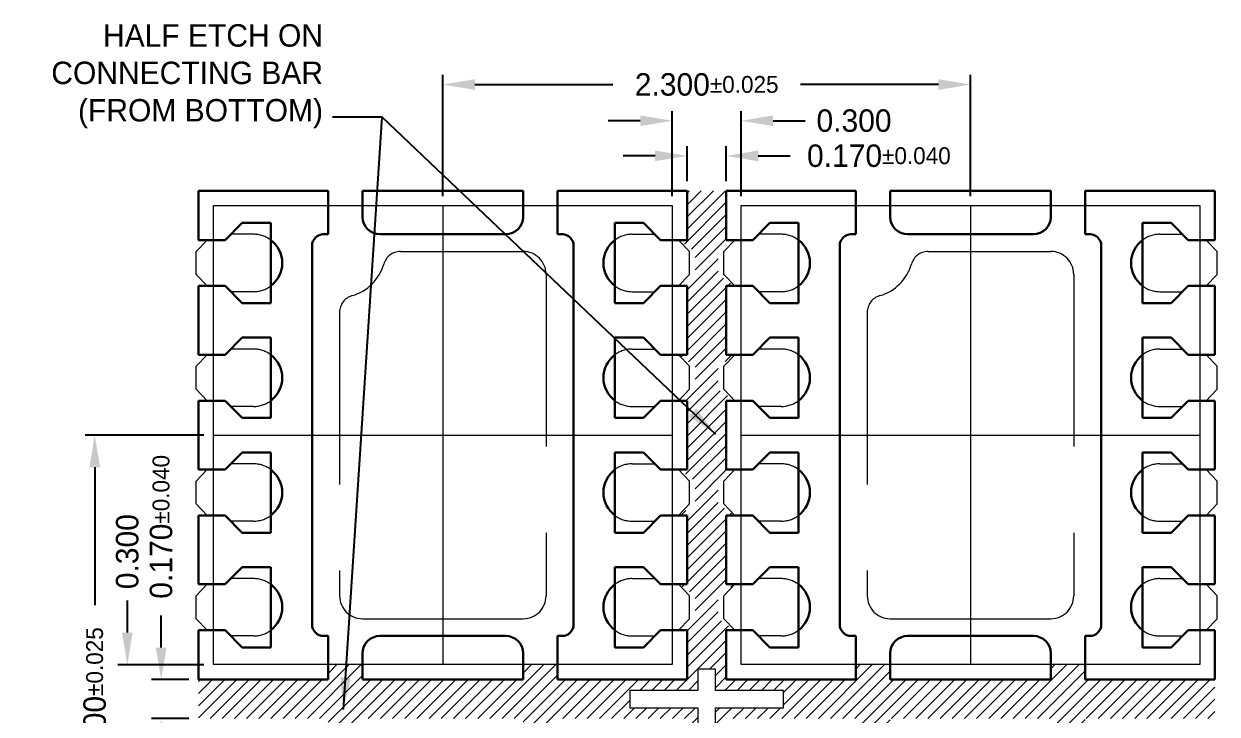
# Model space of a CAD drawing. Extents: x 1295.4 to 1306, y -299 to -292.3.
# Drawn here: x 1295.36 to 1300.56, y -295.68 to -292.68 of the extents above; entities that cross this region are included whole.
import ezdxf

# ---------------------------------------------------------------- set-up
doc = ezdxf.new("R2010")
doc.units = 0
doc.header["$LTSCALE"] = 3
doc.header["$MEASUREMENT"] = 0
for name, pattern in [('CENTER', [2, 1.25, -0.25, 0.25, -0.25]), ('HIDDEN', [0.375, 0.25, -0.125]), ('PHANTOM', [2.5, 1.25, -0.25, 0.25, -0.25, 0.25, -0.25])]:
    doc.linetypes.add(name, pattern=pattern)
for name, color, linetype, lineweight in [('CLIN', 1, 'CENTER', 15), ('DIM', 4, 'Continuous', 13), ('FULL METAL', 33, 'HIDDEN', 15), ('HATCH', 8, 'Continuous', 5), ('HIDN', 6, 'HIDDEN', 15), ('OBJ2', 30, 'Continuous', 30), ('OBJ4', 7, 'Continuous', 30), ('PHANTOM', 5, 'PHANTOM', 15), ('SAW', 2, 'HIDDEN', 15)]:
    doc.layers.add(name, color=color, linetype=linetype, lineweight=lineweight)
doc.dimstyles.new('3DEC X 18', dxfattribs={"dimscale": 0.055, "dimtxt": 1.778, "dimasz": 2.54, "dimexe": 0.762, "dimexo": 0.762, "dimgap": 0.762, "dimtad": 0, "dimdec": 3, "dimzin": 0, "dimdsep": 46, "dimtxsty": 'Standard', "dimcen": 0.09, "dimadec": 0, "dimazin": 0, "dimtfac": 1, "dimtdec": 3, "dimtofl": 0, "dimtmove": 0, "dimatfit": 3, "dimfxl": 1, "dimtolj": 1, "dimtzin": 0, "dimarcsym": 0})

# ---------------------------------------------------------------- blocks, each defined once
blk = doc.blocks.new('*D0')
at = {"layer": 'Defpoints', "color": 0, "transparency": 16777216}
for p in [(1734.9756, -382.2368), (1734.8056, -382.3886), (1734.9756, -382.3886)]:
    blk.add_point(p, dxfattribs=at)
at = {"layer": 'DIM', "color": 0, "lineweight": -2, "transparency": 16777216}
for p, q in [((1734.8056, -382.3467), (1734.8056, -382.1949)), ((1734.9756, -382.3467), (1734.9756, -382.1949)), ((1734.6659, -382.2368), (1734.5262, -382.2368)), ((1735.1153, -382.2368), (1735.255, -382.2368))]:
    blk.add_line(p, q, dxfattribs=at)
at = {"layer": 'DIM', "color": 0, "transparency": 16777216}
for points in [[(1734.6659, -382.2135), (1734.6659, -382.2601), (1734.8056, -382.2368)], [(1735.1153, -382.2135), (1735.1153, -382.2601), (1734.9756, -382.2368)]]:
    blk.add_solid(points, dxfattribs=at)
at = {"layer": 'DIM', "color": 0, "transparency": 16777216, "insert": (1735.6412, -382.2368), "char_height": 0.09779, "attachment_point": 5}
blk.add_mtext('\\A1;0.170{\\H0.073343;±0.040}', dxfattribs=at)
blk = doc.blocks.new('*D1')
at = {"layer": 'Defpoints', "color": 0, "transparency": 16777216}
for p in [(1735.0406, -382.0839), (1734.7406, -382.4536), (1735.0406, -382.4536)]:
    blk.add_point(p, dxfattribs=at)
at = {"layer": 'DIM', "color": 0, "lineweight": -2, "transparency": 16777216}
for p, q in [((1734.7406, -382.4117), (1734.7406, -382.042)), ((1735.0406, -382.4117), (1735.0406, -382.042)), ((1734.6009, -382.0839), (1734.4612, -382.0839)), ((1735.1803, -382.0839), (1735.32, -382.0839))]:
    blk.add_line(p, q, dxfattribs=at)
at = {"layer": 'DIM', "color": 0, "transparency": 16777216}
for points in [[(1734.6009, -382.0606), (1734.6009, -382.1072), (1734.7406, -382.0839)], [(1735.1803, -382.0606), (1735.1803, -382.1072), (1735.0406, -382.0839)]]:
    blk.add_solid(points, dxfattribs=at)
at = {"layer": 'DIM', "color": 0, "transparency": 16777216, "insert": (1735.533, -382.0839), "char_height": 0.09779, "attachment_point": 5}
blk.add_mtext('\\A1;0.300', dxfattribs=at)
blk = doc.blocks.new('*D2')
at = {"layer": 'Defpoints', "color": 0, "transparency": 16777216}
for p in [(1736.0406, -381.9262), (1733.7406, -382.4536), (1736.0406, -382.4536)]:
    blk.add_point(p, dxfattribs=at)
at = {"layer": 'DIM', "color": 0, "lineweight": -2, "transparency": 16777216}
for p, q in [((1733.7406, -382.4117), (1733.7406, -381.8842)), ((1736.0406, -382.4117), (1736.0406, -381.8842)), ((1733.8803, -381.9262), (1734.482, -381.9262)), ((1735.9009, -381.9262), (1735.2992, -381.9262))]:
    blk.add_line(p, q, dxfattribs=at)
at = {"layer": 'DIM', "color": 0, "transparency": 16777216}
for points in [[(1733.8803, -381.9029), (1733.8803, -381.9494), (1733.7406, -381.9262)], [(1735.9009, -381.9029), (1735.9009, -381.9494), (1736.0406, -381.9262)]]:
    blk.add_solid(points, dxfattribs=at)
at = {"layer": 'DIM', "color": 0, "transparency": 16777216, "insert": (1734.8906, -381.9262), "char_height": 0.09779, "attachment_point": 5}
blk.add_mtext('\\A1;2.300{\\H0.073343;±0.025}', dxfattribs=at)
blk = doc.blocks.new('*D3')
at = {"layer": 'Defpoints', "color": 0, "transparency": 16777216}
for p in [(1732.5128, -384.5186), (1732.6756, -384.5186), (1732.6756, -384.6886)]:
    blk.add_point(p, dxfattribs=at)
at = {"layer": 'DIM', "color": 0, "lineweight": -2, "transparency": 16777216}
for p, q in [((1732.5128, -384.3789), (1732.5128, -384.2392)), ((1732.6337, -384.5186), (1732.4709, -384.5186)), ((1732.6337, -384.6886), (1732.4709, -384.6886)), ((1732.5128, -384.8283), (1732.5128, -384.968))]:
    blk.add_line(p, q, dxfattribs=at)
at = {"layer": 'DIM', "color": 0, "transparency": 16777216}
for points in [[(1732.4895, -384.3789), (1732.5361, -384.3789), (1732.5128, -384.5186)], [(1732.4895, -384.8283), (1732.5361, -384.8283), (1732.5128, -384.6886)]]:
    blk.add_solid(points, dxfattribs=at)
at = {"layer": 'DIM', "color": 0, "transparency": 16777216, "insert": (1732.5128, -383.853), "char_height": 0.09779, "attachment_point": 5, "rotation": 90}
blk.add_mtext('\\A1;0.170{\\H0.073343;±0.040}', dxfattribs=at)
blk = doc.blocks.new('*D4')
at = {"layer": 'Defpoints', "color": 0, "transparency": 16777216}
for p in [(1732.3655, -384.4536), (1732.7406, -384.4536), (1732.7406, -384.7536)]:
    blk.add_point(p, dxfattribs=at)
at = {"layer": 'DIM', "color": 0, "lineweight": -2, "transparency": 16777216}
for p, q in [((1732.3655, -384.3139), (1732.3655, -384.1742)), ((1732.6987, -384.4536), (1732.3236, -384.4536)), ((1732.6987, -384.7536), (1732.3236, -384.7536)), ((1732.3655, -384.8933), (1732.3655, -385.033))]:
    blk.add_line(p, q, dxfattribs=at)
at = {"layer": 'DIM', "color": 0, "transparency": 16777216}
for points in [[(1732.3422, -384.3139), (1732.3888, -384.3139), (1732.3655, -384.4536)], [(1732.3422, -384.8933), (1732.3888, -384.8933), (1732.3655, -384.7536)]]:
    blk.add_solid(points, dxfattribs=at)
at = {"layer": 'DIM', "color": 0, "transparency": 16777216, "insert": (1732.3655, -383.9611), "char_height": 0.09779, "attachment_point": 5, "rotation": 90}
blk.add_mtext('\\A1;0.300', dxfattribs=at)
blk = doc.blocks.new('*D5')
at = {"layer": 'Defpoints', "color": 0, "transparency": 16777216}
for p in [(1732.2234, -383.4536), (1732.7406, -383.4536), (1732.7406, -385.7536)]:
    blk.add_point(p, dxfattribs=at)
at = {"layer": 'DIM', "color": 0, "lineweight": -2, "transparency": 16777216}
for p, q in [((1732.6987, -383.4536), (1732.1815, -383.4536)), ((1732.2234, -383.5933), (1732.2234, -384.195)), ((1732.2234, -385.6139), (1732.2234, -385.0122)), ((1732.6987, -385.7536), (1732.1815, -385.7536))]:
    blk.add_line(p, q, dxfattribs=at)
at = {"layer": 'DIM', "color": 0, "transparency": 16777216}
for points in [[(1732.2001, -383.5933), (1732.2467, -383.5933), (1732.2234, -383.4536)], [(1732.2001, -385.6139), (1732.2467, -385.6139), (1732.2234, -385.7536)]]:
    blk.add_solid(points, dxfattribs=at)
at = {"layer": 'DIM', "color": 0, "transparency": 16777216, "insert": (1732.2234, -384.6036), "char_height": 0.09779, "attachment_point": 5, "rotation": 90}
blk.add_mtext('\\A1;2.300{\\H0.073343;±0.025}', dxfattribs=at)
blk = doc.blocks.new('A$C11296724')
at = {"layer": 'OBJ2'}
for p, q in [((-0.5, 1.75), (-0.5, 1.875)), ((-0.35, 1.826), (-0.35, 1.875)), ((0.35, 1.826), (0.35, 1.875)), ((0.5, 1.75), (0.5, 1.875)), ((-0.52, 1.75), (-0.5, 1.75)), ((-0.274, 1.75), (0.274, 1.75)), ((0.5, 1.75), (0.524, 1.75)), ((0.52, 1.75), (0.5, 1.75)), ((-0.57, 1.7), (-0.57, 0.05)), ((0.57, 1.7), (0.57, 0.05)), ((-0.274, 0), (0.274, 0)), ((0.5, 0), (0.524, 0)), ((0.5, 0), (0.5, -0.125)), ((-0.52, 0), (-0.5, 0)), ((-0.5, 0), (-0.5, -0.125)), ((0.52, 0), (0.5, 0)), ((-0.35, -0.076), (-0.35, -0.125)), ((0.35, -0.076), (0.35, -0.125))]:
    blk.add_line(p, q, dxfattribs=at)
for centre, radius, start, end in [((-0.274, 1.826), 0.076, 180, 270), ((0.274, 1.826), 0.076, 270, 0), ((-0.825, 1.625), 0.125, 306.8699, 53.1301), ((-0.52, 1.7), 0.05, 90, 180), ((0.52, 1.7), 0.05, 0, 90), ((0.825, 1.625), 0.125, 126.8699, 233.1301), ((-0.825, 1.125), 0.125, 306.8699, 53.1301), ((0.825, 1.125), 0.125, 126.8699, 233.1301), ((-0.825, 0.625), 0.125, 306.8699, 53.1301), ((0.825, 0.625), 0.125, 126.8699, 233.1301), ((-0.825, 0.125), 0.125, 306.8699, 53.1301), ((0.825, 0.125), 0.125, 126.8699, 233.1301), ((-0.52, 0.05), 0.05, 180, 270), ((0.274, -0.076), 0.076, 0, 90), ((0.52, 0.05), 0.05, 270, 0), ((-0.274, -0.076), 0.076, 90, 180)]:
    blk.add_arc(centre, radius, start, end, dxfattribs=at)

msp = doc.modelspace()

# ---------------------------------------------------------------- hatches: boundary and pattern name
at = {"layer": 'HATCH'}
h = msp.add_hatch(dxfattribs=at)
h.set_pattern_fill('ANSI31', color=256, scale=0.3)
h.set_pattern_definition([(45, (1286.215683, -277.553184), (-0.026516504, 0.026516504), [])])
h.paths.add_polyline_path([(1298.4227, -293.8183), (1298.4607, -293.8183), (1298.3877, -293.7683), (1298.3877, -293.6683), (1298.4607, -293.6183), (1298.4227, -293.6183), (1298.4227, -293.4033), (1298.2527, -293.4033), (1298.2527, -293.6183), (1298.2147, -293.6183), (1298.2877, -293.6683), (1298.2877, -293.7683), (1298.2147, -293.8183), (1298.2527, -293.8183), (1298.2527, -294.1183), (1298.2147, -294.1183), (1298.2877, -294.1683), (1298.2877, -294.2683), (1298.2147, -294.3183), (1298.2527, -294.3183), (1298.2527, -294.6183), (1298.2147, -294.6183), (1298.2877, -294.6683), (1298.2877, -294.7683), (1298.2147, -294.8183), (1298.2527, -294.8183), (1298.2527, -295.1183), (1298.2147, -295.1183), (1298.2877, -295.1683), (1298.2877, -295.2683), (1298.2147, -295.3183), (1298.2527, -295.3183), (1298.2527, -295.5333), (1297.6877, -295.5333), (1297.6877, -295.4683), (1297.5377, -295.4683), (1297.5377, -295.5333), (1296.8377, -295.5333), (1296.8377, -295.4683), (1296.6877, -295.4683), (1296.6877, -295.5333), (1296.1227, -295.5333), (1296.1227, -295.7033), (1296.6877, -295.7033), (1296.6877, -295.7683), (1296.8377, -295.7683), (1296.8377, -295.7033), (1297.5377, -295.7033), (1297.5377, -295.7683), (1297.6877, -295.7683), (1297.6877, -295.7033), (1298.2527, -295.7033), (1298.2527, -295.9183), (1298.2147, -295.9183), (1298.2877, -295.9683), (1298.2877, -296.0683), (1298.2147, -296.1183), (1298.2527, -296.1183), (1298.2527, -296.4183), (1298.2147, -296.4183), (1298.2877, -296.4683), (1298.2877, -296.5683), (1298.2147, -296.6183), (1298.2527, -296.6183), (1298.2527, -296.9183), (1298.2147, -296.9183), (1298.2877, -296.9683), (1298.2877, -297.0683), (1298.2147, -297.1183), (1298.2527, -297.1183), (1298.2527, -297.4183), (1298.2147, -297.4183), (1298.2877, -297.4683), (1298.2877, -297.5683), (1298.2147, -297.6183), (1298.2527, -297.6183), (1298.2527, -297.8333), (1298.4227, -297.8333), (1298.4227, -297.6183), (1298.4607, -297.6183), (1298.3877, -297.5683), (1298.3877, -297.4683), (1298.4607, -297.4183), (1298.4227, -297.4183), (1298.4227, -297.1183), (1298.4607, -297.1183), (1298.3877, -297.0683), (1298.3877, -296.9683), (1298.4607, -296.9183), (1298.4227, -296.9183), (1298.4227, -296.6183), (1298.4607, -296.6183), (1298.3877, -296.5683), (1298.3877, -296.4683), (1298.4607, -296.4183), (1298.4227, -296.4183), (1298.4227, -296.1183), (1298.4607, -296.1183), (1298.3877, -296.0683), (1298.3877, -295.9683), (1298.4607, -295.9183), (1298.4227, -295.9183), (1298.4227, -295.7033), (1298.9877, -295.7033), (1298.9877, -295.7683), (1299.1377, -295.7683), (1299.1377, -295.7033), (1299.8377, -295.7033), (1299.8377, -295.7683), (1299.9877, -295.7683), (1299.9877, -295.7033), (1300.5527, -295.7033), (1300.5527, -295.5333), (1299.9877, -295.5333), (1299.9877, -295.4683), (1299.8377, -295.4683), (1299.8377, -295.5333), (1299.1377, -295.5333), (1299.1377, -295.4683), (1298.9877, -295.4683), (1298.9877, -295.5333), (1298.4227, -295.5333), (1298.4227, -295.3183), (1298.4607, -295.3183), (1298.3877, -295.2683), (1298.3877, -295.1683), (1298.4607, -295.1183), (1298.4227, -295.1183), (1298.4227, -294.8183), (1298.4607, -294.8183), (1298.3877, -294.7683), (1298.3877, -294.6683), (1298.4607, -294.6183), (1298.4227, -294.6183), (1298.4227, -294.3183), (1298.4607, -294.3183), (1298.3877, -294.2683), (1298.3877, -294.1683), (1298.4607, -294.1183), (1298.4227, -294.1183)])
h.paths.add_polyline_path([(1298.3757, -295.4883), (1298.3757, -295.5803), (1298.6727, -295.5803), (1298.6727, -295.6563), (1298.3757, -295.6563), (1298.3757, -295.7483), (1298.2997, -295.7483), (1298.2997, -295.6563), (1298.0027, -295.6563), (1298.0027, -295.5803), (1298.2997, -295.5803), (1298.2997, -295.4883)], flags=16)

# ---------------------------------------------------------------- linework, layer by layer
at = {"layer": 'CLIN'}
for p, q in [((1297.1877, -293.4683), (1297.1877, -295.4683)), ((1299.4877, -293.4683), (1299.4877, -295.4683)), ((1296.1877, -294.4683), (1298.1877, -294.4683)), ((1298.4877, -294.4683), (1300.4877, -294.4683))]:
    msp.add_line(p, q, dxfattribs=at)
at = {"layer": 'FULL METAL'}
msp.add_lwpolyline([(1298.0027, -295.6563), (1298.2997, -295.6563), (1298.2997, -295.7483), (1298.3757, -295.7483), (1298.3757, -295.6563), (1298.6727, -295.6563), (1298.6727, -295.5803), (1298.3757, -295.5803), (1298.3757, -295.4883), (1298.2997, -295.4883), (1298.2997, -295.5803), (1298.0027, -295.5803)], close=True, dxfattribs=at)
at = {"layer": 'HIDN'}
for p, q in [((1296.3627, -293.5933), (1296.2637, -293.5933)), ((1298.0127, -293.5933), (1298.1117, -293.5933)), ((1298.6627, -293.5933), (1298.5637, -293.5933)), ((1300.3127, -293.5933), (1300.4117, -293.5933)), ((1297.003, -293.6683), (1297.5377, -293.6683)), ((1299.303, -293.6683), (1299.8377, -293.6683)), ((1297.6377, -293.7683), (1297.6377, -295.1683)), ((1299.9377, -293.7683), (1299.9377, -295.1683)), ((1296.3627, -293.8433), (1296.2637, -293.8433)), ((1298.0127, -293.8433), (1298.1117, -293.8433)), ((1298.6627, -293.8433), (1298.5637, -293.8433)), ((1300.3127, -293.8433), (1300.4117, -293.8433)), ((1296.7377, -293.9337), (1296.7377, -295.1683)), ((1299.0377, -293.9337), (1299.0377, -295.1683)), ((1296.3627, -294.0933), (1296.2637, -294.0933)), ((1298.0127, -294.0933), (1298.1117, -294.0933)), ((1298.6627, -294.0933), (1298.5637, -294.0933)), ((1300.3127, -294.0933), (1300.4117, -294.0933)), ((1296.3627, -294.3433), (1296.2637, -294.3433)), ((1298.0127, -294.3433), (1298.1117, -294.3433)), ((1298.6627, -294.3433), (1298.5637, -294.3433)), ((1300.3127, -294.3433), (1300.4117, -294.3433)), ((1296.3627, -294.5933), (1296.2637, -294.5933)), ((1298.0127, -294.5933), (1298.1117, -294.5933)), ((1298.6627, -294.5933), (1298.5637, -294.5933)), ((1300.3127, -294.5933), (1300.4117, -294.5933)), ((1296.3627, -294.8433), (1296.2637, -294.8433)), ((1298.0127, -294.8433), (1298.1117, -294.8433)), ((1298.6627, -294.8433), (1298.5637, -294.8433)), ((1300.3127, -294.8433), (1300.4117, -294.8433)), ((1296.3627, -295.0933), (1296.2637, -295.0933)), ((1298.0127, -295.0933), (1298.1117, -295.0933)), ((1298.6627, -295.0933), (1298.5637, -295.0933)), ((1300.3127, -295.0933), (1300.4117, -295.0933)), ((1296.8377, -295.2683), (1297.5377, -295.2683)), ((1299.1377, -295.2683), (1299.8377, -295.2683)), ((1296.3627, -295.3433), (1296.2637, -295.3433)), ((1298.0127, -295.3433), (1298.1117, -295.3433)), ((1298.6627, -295.3433), (1298.5637, -295.3433)), ((1300.3127, -295.3433), (1300.4117, -295.3433))]:
    msp.add_line(p, q, dxfattribs=at)
for centre, radius, start, end in [((1296.3627, -293.7183), 0.125, 53.1301, 90), ((1298.0127, -293.7183), 0.125, 90, 126.8699), ((1298.6627, -293.7183), 0.125, 53.1301, 90), ((1300.3127, -293.7183), 0.125, 90, 126.8699), ((1297.003, -293.7443), 0.076, 90, 164.0164), ((1297.5377, -293.7683), 0.1, 0, 90), ((1299.303, -293.7443), 0.076, 90, 164.0164), ((1299.8377, -293.7683), 0.1, 0, 90), ((1296.7377, -293.6683), 0.2, 285.9836, 344.0164), ((1299.0377, -293.6683), 0.2, 285.9836, 344.0164), ((1296.3627, -293.7183), 0.125, 270, 306.8699), ((1296.8137, -293.9337), 0.076, 105.9836, 180), ((1298.0127, -293.7183), 0.125, 233.1301, 270), ((1298.6627, -293.7183), 0.125, 270, 306.8699), ((1299.1137, -293.9337), 0.076, 105.9836, 180), ((1300.3127, -293.7183), 0.125, 233.1301, 270), ((1296.3627, -294.2183), 0.125, 53.1301, 90), ((1298.0127, -294.2183), 0.125, 90, 126.8699), ((1298.6627, -294.2183), 0.125, 53.1301, 90), ((1300.3127, -294.2183), 0.125, 90, 126.8699), ((1296.3627, -294.2183), 0.125, 270, 306.8699), ((1298.0127, -294.2183), 0.125, 233.1301, 270), ((1298.6627, -294.2183), 0.125, 270, 306.8699), ((1300.3127, -294.2183), 0.125, 233.1301, 270), ((1296.3627, -294.7183), 0.125, 53.1301, 90), ((1298.0127, -294.7183), 0.125, 90, 126.8699), ((1298.6627, -294.7183), 0.125, 53.1301, 90), ((1300.3127, -294.7183), 0.125, 90, 126.8699), ((1296.3627, -294.7183), 0.125, 270, 306.8699), ((1298.0127, -294.7183), 0.125, 233.1301, 270), ((1298.6627, -294.7183), 0.125, 270, 306.8699), ((1300.3127, -294.7183), 0.125, 233.1301, 270), ((1296.3627, -295.2183), 0.125, 53.1301, 90), ((1298.0127, -295.2183), 0.125, 90, 126.8699), ((1298.6627, -295.2183), 0.125, 53.1301, 90), ((1300.3127, -295.2183), 0.125, 90, 126.8699), ((1296.8377, -295.1683), 0.1, 180, 270), ((1297.5377, -295.1683), 0.1, 270, 0), ((1299.1377, -295.1683), 0.1, 180, 270), ((1299.8377, -295.1683), 0.1, 270, 0), ((1296.3627, -295.2183), 0.125, 270, 306.8699), ((1298.0127, -295.2183), 0.125, 233.1301, 270), ((1298.6627, -295.2183), 0.125, 270, 306.8699), ((1300.3127, -295.2183), 0.125, 233.1301, 270)]:
    msp.add_arc(centre, radius, start, end, dxfattribs=at)
at = {"layer": 'OBJ2'}
for p, q in [((1296.6877, -293.5933), (1296.6877, -293.4683)), ((1296.8377, -293.5173), (1296.8377, -293.4683)), ((1297.5377, -293.5173), (1297.5377, -293.4683)), ((1297.6877, -293.5933), (1297.6877, -293.4683)), ((1298.9877, -293.5933), (1298.9877, -293.4683)), ((1299.1377, -293.5173), (1299.1377, -293.4683)), ((1299.8377, -293.5173), (1299.8377, -293.4683)), ((1299.9877, -293.5933), (1299.9877, -293.4683)), ((1296.2387, -293.6183), (1296.3137, -293.5433)), ((1296.4377, -293.5433), (1296.3137, -293.5433)), ((1296.4377, -293.5433), (1296.4377, -293.8933)), ((1297.9377, -293.5433), (1297.9377, -293.8933)), ((1297.9377, -293.5433), (1298.0617, -293.5433)), ((1298.1367, -293.6183), (1298.0617, -293.5433)), ((1298.5387, -293.6183), (1298.6137, -293.5433)), ((1298.7377, -293.5433), (1298.6137, -293.5433)), ((1298.7377, -293.5433), (1298.7377, -293.8933)), ((1300.2377, -293.5433), (1300.2377, -293.8933)), ((1300.2377, -293.5433), (1300.3617, -293.5433)), ((1300.4367, -293.6183), (1300.3617, -293.5433)), ((1296.6637, -293.5933), (1296.6877, -293.5933)), ((1296.9137, -293.5933), (1297.4617, -293.5933)), ((1297.6877, -293.5933), (1297.7117, -293.5933)), ((1298.9637, -293.5933), (1298.9877, -293.5933)), ((1299.2137, -293.5933), (1299.7617, -293.5933)), ((1299.9877, -293.5933), (1300.0117, -293.5933)), ((1296.2387, -293.6183), (1296.1877, -293.6183)), ((1298.1367, -293.6183), (1298.1877, -293.6183)), ((1298.5387, -293.6183), (1298.4877, -293.6183)), ((1300.4367, -293.6183), (1300.4877, -293.6183)), ((1296.2387, -293.8183), (1296.1877, -293.8183)), ((1296.2387, -293.8183), (1296.3137, -293.8933)), ((1298.1367, -293.8183), (1298.0617, -293.8933)), ((1298.1367, -293.8183), (1298.1877, -293.8183)), ((1298.5387, -293.8183), (1298.4877, -293.8183)), ((1298.5387, -293.8183), (1298.6137, -293.8933)), ((1300.4367, -293.8183), (1300.3617, -293.8933)), ((1300.4367, -293.8183), (1300.4877, -293.8183)), ((1296.4377, -293.8933), (1296.3137, -293.8933)), ((1297.9377, -293.8933), (1298.0617, -293.8933)), ((1298.7377, -293.8933), (1298.6137, -293.8933)), ((1300.2377, -293.8933), (1300.3617, -293.8933)), ((1296.2387, -294.1183), (1296.3137, -294.0433)), ((1296.4377, -294.0433), (1296.3137, -294.0433)), ((1296.4377, -294.0433), (1296.4377, -294.3933)), ((1297.9377, -294.0433), (1297.9377, -294.3933)), ((1297.9377, -294.0433), (1298.0617, -294.0433)), ((1298.1367, -294.1183), (1298.0617, -294.0433)), ((1298.5387, -294.1183), (1298.6137, -294.0433)), ((1298.7377, -294.0433), (1298.6137, -294.0433)), ((1298.7377, -294.0433), (1298.7377, -294.3933)), ((1300.2377, -294.0433), (1300.2377, -294.3933)), ((1300.2377, -294.0433), (1300.3617, -294.0433)), ((1300.4367, -294.1183), (1300.3617, -294.0433)), ((1296.2387, -294.1183), (1296.1877, -294.1183)), ((1298.1367, -294.1183), (1298.1877, -294.1183)), ((1298.5387, -294.1183), (1298.4877, -294.1183)), ((1300.4367, -294.1183), (1300.4877, -294.1183)), ((1296.2387, -294.3183), (1296.1877, -294.3183)), ((1296.2387, -294.3183), (1296.3137, -294.3933)), ((1298.1367, -294.3183), (1298.0617, -294.3933)), ((1298.1367, -294.3183), (1298.1877, -294.3183)), ((1298.5387, -294.3183), (1298.4877, -294.3183)), ((1298.5387, -294.3183), (1298.6137, -294.3933)), ((1300.4367, -294.3183), (1300.3617, -294.3933)), ((1300.4367, -294.3183), (1300.4877, -294.3183)), ((1296.4377, -294.3933), (1296.3137, -294.3933)), ((1297.9377, -294.3933), (1298.0617, -294.3933)), ((1298.7377, -294.3933), (1298.6137, -294.3933)), ((1300.2377, -294.3933), (1300.3617, -294.3933)), ((1296.2387, -294.6183), (1296.3137, -294.5433)), ((1296.4377, -294.5433), (1296.3137, -294.5433)), ((1296.4377, -294.8933), (1296.4377, -294.5433)), ((1297.9377, -294.8933), (1297.9377, -294.5433)), ((1297.9377, -294.5433), (1298.0617, -294.5433)), ((1298.1367, -294.6183), (1298.0617, -294.5433)), ((1298.5387, -294.6183), (1298.6137, -294.5433)), ((1298.7377, -294.5433), (1298.6137, -294.5433)), ((1298.7377, -294.8933), (1298.7377, -294.5433)), ((1300.2377, -294.8933), (1300.2377, -294.5433)), ((1300.2377, -294.5433), (1300.3617, -294.5433)), ((1300.4367, -294.6183), (1300.3617, -294.5433)), ((1296.2387, -294.6183), (1296.1877, -294.6183)), ((1298.1367, -294.6183), (1298.1877, -294.6183)), ((1298.5387, -294.6183), (1298.4877, -294.6183)), ((1300.4367, -294.6183), (1300.4877, -294.6183)), ((1296.2387, -294.8183), (1296.1877, -294.8183)), ((1296.2387, -294.8183), (1296.3137, -294.8933)), ((1298.1367, -294.8183), (1298.0617, -294.8933)), ((1298.1367, -294.8183), (1298.1877, -294.8183)), ((1298.5387, -294.8183), (1298.4877, -294.8183)), ((1298.5387, -294.8183), (1298.6137, -294.8933)), ((1300.4367, -294.8183), (1300.3617, -294.8933)), ((1300.4367, -294.8183), (1300.4877, -294.8183)), ((1296.4377, -294.8933), (1296.3137, -294.8933)), ((1297.9377, -294.8933), (1298.0617, -294.8933)), ((1298.7377, -294.8933), (1298.6137, -294.8933)), ((1300.2377, -294.8933), (1300.3617, -294.8933)), ((1296.2387, -295.1183), (1296.3137, -295.0433)), ((1296.4377, -295.0433), (1296.3137, -295.0433)), ((1296.4377, -295.3933), (1296.4377, -295.0433)), ((1297.9377, -295.3933), (1297.9377, -295.0433)), ((1297.9377, -295.0433), (1298.0617, -295.0433)), ((1298.1367, -295.1183), (1298.0617, -295.0433)), ((1298.5387, -295.1183), (1298.6137, -295.0433)), ((1298.7377, -295.0433), (1298.6137, -295.0433)), ((1298.7377, -295.3933), (1298.7377, -295.0433)), ((1300.2377, -295.3933), (1300.2377, -295.0433)), ((1300.2377, -295.0433), (1300.3617, -295.0433)), ((1300.4367, -295.1183), (1300.3617, -295.0433)), ((1296.2387, -295.1183), (1296.1877, -295.1183)), ((1298.1367, -295.1183), (1298.1877, -295.1183)), ((1298.5387, -295.1183), (1298.4877, -295.1183)), ((1300.4367, -295.1183), (1300.4877, -295.1183)), ((1296.2387, -295.3183), (1296.1877, -295.3183)), ((1296.2387, -295.3183), (1296.3137, -295.3933)), ((1298.1367, -295.3183), (1298.0617, -295.3933)), ((1298.1367, -295.3183), (1298.1877, -295.3183)), ((1298.5387, -295.3183), (1298.4877, -295.3183)), ((1298.5387, -295.3183), (1298.6137, -295.3933)), ((1300.4367, -295.3183), (1300.3617, -295.3933)), ((1300.4367, -295.3183), (1300.4877, -295.3183)), ((1296.6637, -295.3433), (1296.6877, -295.3433)), ((1296.6877, -295.3433), (1296.6877, -295.4683)), ((1296.9137, -295.3433), (1297.4617, -295.3433)), ((1297.6877, -295.3433), (1297.7117, -295.3433)), ((1297.6877, -295.3433), (1297.6877, -295.4683)), ((1298.9637, -295.3433), (1298.9877, -295.3433)), ((1298.9877, -295.3433), (1298.9877, -295.4683)), ((1299.2137, -295.3433), (1299.7617, -295.3433)), ((1299.9877, -295.3433), (1300.0117, -295.3433)), ((1299.9877, -295.3433), (1299.9877, -295.4683)), ((1296.4377, -295.3933), (1296.3137, -295.3933)), ((1296.8377, -295.4193), (1296.8377, -295.4683)), ((1297.5377, -295.4193), (1297.5377, -295.4683)), ((1297.9377, -295.3933), (1298.0617, -295.3933)), ((1298.7377, -295.3933), (1298.6137, -295.3933)), ((1299.1377, -295.4193), (1299.1377, -295.4683)), ((1299.8377, -295.4193), (1299.8377, -295.4683)), ((1300.2377, -295.3933), (1300.3617, -295.3933))]:
    msp.add_line(p, q, dxfattribs=at)
for centre, start, end in [((1296.9137, -293.5173), 180, 270), ((1297.4617, -293.5173), 270, 0), ((1299.2137, -293.5173), 180, 270), ((1299.7617, -293.5173), 270, 0), ((1296.9137, -295.4193), 90, 180), ((1297.4617, -295.4193), 0, 90), ((1299.2137, -295.4193), 90, 180), ((1299.7617, -295.4193), 0, 90)]:
    msp.add_arc(centre, 0.076, start, end, dxfattribs=at)
at = {"layer": 'OBJ4'}
for p, q in [((1296.1227, -293.4033), (1296.6877, -293.4033)), ((1296.1227, -293.6183), (1296.1227, -293.4033)), ((1296.6877, -293.4683), (1296.6877, -293.4033)), ((1296.8377, -293.4033), (1297.5377, -293.4033)), ((1296.8377, -293.4683), (1296.8377, -293.4033)), ((1297.5377, -293.4683), (1297.5377, -293.4033)), ((1297.6877, -293.4033), (1298.2527, -293.4033)), ((1297.6877, -293.4683), (1297.6877, -293.4033)), ((1298.2527, -293.6183), (1298.2527, -293.4033)), ((1298.4227, -293.4033), (1298.9877, -293.4033)), ((1298.4227, -293.6183), (1298.4227, -293.4033)), ((1298.9877, -293.4683), (1298.9877, -293.4033)), ((1299.1377, -293.4033), (1299.8377, -293.4033)), ((1299.1377, -293.4683), (1299.1377, -293.4033)), ((1299.8377, -293.4683), (1299.8377, -293.4033)), ((1299.9877, -293.4033), (1300.5527, -293.4033)), ((1299.9877, -293.4683), (1299.9877, -293.4033)), ((1300.5527, -293.6183), (1300.5527, -293.4033)), ((1296.1877, -293.6183), (1296.1227, -293.6183)), ((1298.1877, -293.6183), (1298.2527, -293.6183)), ((1298.4877, -293.6183), (1298.4227, -293.6183)), ((1300.4877, -293.6183), (1300.5527, -293.6183)), ((1296.1227, -294.1183), (1296.1227, -293.8183)), ((1296.1877, -293.8183), (1296.1227, -293.8183)), ((1298.1877, -293.8183), (1298.2527, -293.8183)), ((1298.2527, -294.1183), (1298.2527, -293.8183)), ((1298.4227, -294.1183), (1298.4227, -293.8183)), ((1298.4877, -293.8183), (1298.4227, -293.8183)), ((1300.4877, -293.8183), (1300.5527, -293.8183)), ((1300.5527, -294.1183), (1300.5527, -293.8183)), ((1296.1877, -294.1183), (1296.1227, -294.1183)), ((1298.1877, -294.1183), (1298.2527, -294.1183)), ((1298.4877, -294.1183), (1298.4227, -294.1183)), ((1300.4877, -294.1183), (1300.5527, -294.1183)), ((1296.1227, -294.6183), (1296.1227, -294.3183)), ((1296.1877, -294.3183), (1296.1227, -294.3183)), ((1298.1877, -294.3183), (1298.2527, -294.3183)), ((1298.2527, -294.6183), (1298.2527, -294.3183)), ((1298.4227, -294.6183), (1298.4227, -294.3183)), ((1298.4877, -294.3183), (1298.4227, -294.3183)), ((1300.4877, -294.3183), (1300.5527, -294.3183)), ((1300.5527, -294.6183), (1300.5527, -294.3183)), ((1296.1877, -294.6183), (1296.1227, -294.6183)), ((1298.1877, -294.6183), (1298.2527, -294.6183)), ((1298.4877, -294.6183), (1298.4227, -294.6183)), ((1300.4877, -294.6183), (1300.5527, -294.6183)), ((1296.1227, -295.1183), (1296.1227, -294.8183)), ((1296.1877, -294.8183), (1296.1227, -294.8183)), ((1298.1877, -294.8183), (1298.2527, -294.8183)), ((1298.2527, -295.1183), (1298.2527, -294.8183)), ((1298.4227, -295.1183), (1298.4227, -294.8183)), ((1298.4877, -294.8183), (1298.4227, -294.8183)), ((1300.4877, -294.8183), (1300.5527, -294.8183)), ((1300.5527, -295.1183), (1300.5527, -294.8183)), ((1296.1877, -295.1183), (1296.1227, -295.1183)), ((1298.1877, -295.1183), (1298.2527, -295.1183)), ((1298.4877, -295.1183), (1298.4227, -295.1183)), ((1300.4877, -295.1183), (1300.5527, -295.1183)), ((1296.1227, -295.5333), (1296.1227, -295.3183)), ((1296.1877, -295.3183), (1296.1227, -295.3183)), ((1298.1877, -295.3183), (1298.2527, -295.3183)), ((1298.2527, -295.5333), (1298.2527, -295.3183)), ((1298.4227, -295.5333), (1298.4227, -295.3183)), ((1298.4877, -295.3183), (1298.4227, -295.3183)), ((1300.4877, -295.3183), (1300.5527, -295.3183)), ((1300.5527, -295.5333), (1300.5527, -295.3183)), ((1296.6877, -295.4683), (1296.6877, -295.5333)), ((1296.8377, -295.4683), (1296.8377, -295.5333)), ((1297.5377, -295.4683), (1297.5377, -295.5333)), ((1297.6877, -295.4683), (1297.6877, -295.5333)), ((1298.9877, -295.4683), (1298.9877, -295.5333)), ((1299.1377, -295.4683), (1299.1377, -295.5333)), ((1299.8377, -295.4683), (1299.8377, -295.5333)), ((1299.9877, -295.4683), (1299.9877, -295.5333)), ((1296.6877, -295.5333), (1296.1227, -295.5333)), ((1297.5377, -295.5333), (1296.8377, -295.5333)), ((1298.2527, -295.5333), (1297.6877, -295.5333)), ((1298.9877, -295.5333), (1298.4227, -295.5333)), ((1299.8377, -295.5333), (1299.1377, -295.5333)), ((1300.5527, -295.5333), (1299.9877, -295.5333))]:
    msp.add_line(p, q, dxfattribs=at)
at = {"layer": 'PHANTOM'}
for points in [[(1296.1877, -293.4683), (1298.1877, -293.4683), (1298.1877, -295.4683), (1296.1877, -295.4683)], [(1298.4877, -293.4683), (1300.4877, -293.4683), (1300.4877, -295.4683), (1298.4877, -295.4683)]]:
    msp.add_lwpolyline(points, close=True, dxfattribs=at)
at = {"layer": 'SAW'}
for p, q in [((1296.1127, -293.6683), (1296.1607, -293.6183)), ((1298.2627, -293.6683), (1298.2147, -293.6183)), ((1298.4127, -293.6683), (1298.4607, -293.6183)), ((1300.5627, -293.6683), (1300.5147, -293.6183)), ((1296.1127, -293.7683), (1296.1127, -293.6683)), ((1298.2627, -293.7683), (1298.2627, -293.6683)), ((1298.4127, -293.7683), (1298.4127, -293.6683)), ((1300.5627, -293.7683), (1300.5627, -293.6683)), ((1296.1127, -293.7683), (1296.1607, -293.8183)), ((1298.2627, -293.7683), (1298.2147, -293.8183)), ((1298.4127, -293.7683), (1298.4607, -293.8183)), ((1300.5627, -293.7683), (1300.5147, -293.8183)), ((1296.1127, -294.1683), (1296.1607, -294.1183)), ((1298.2627, -294.1683), (1298.2147, -294.1183)), ((1298.4127, -294.1683), (1298.4607, -294.1183)), ((1300.5627, -294.1683), (1300.5147, -294.1183)), ((1296.1127, -294.2683), (1296.1127, -294.1683)), ((1298.2627, -294.2683), (1298.2627, -294.1683)), ((1298.4127, -294.2683), (1298.4127, -294.1683)), ((1300.5627, -294.2683), (1300.5627, -294.1683)), ((1296.1127, -294.2683), (1296.1607, -294.3183)), ((1298.2627, -294.2683), (1298.2147, -294.3183)), ((1298.4127, -294.2683), (1298.4607, -294.3183)), ((1300.5627, -294.2683), (1300.5147, -294.3183)), ((1296.1127, -294.6683), (1296.1607, -294.6183)), ((1298.2627, -294.6683), (1298.2147, -294.6183)), ((1298.4127, -294.6683), (1298.4607, -294.6183)), ((1300.5627, -294.6683), (1300.5147, -294.6183)), ((1296.1127, -294.7683), (1296.1127, -294.6683)), ((1298.2627, -294.7683), (1298.2627, -294.6683)), ((1298.4127, -294.7683), (1298.4127, -294.6683)), ((1300.5627, -294.7683), (1300.5627, -294.6683)), ((1296.1127, -294.7683), (1296.1607, -294.8183)), ((1298.2627, -294.7683), (1298.2147, -294.8183)), ((1298.4127, -294.7683), (1298.4607, -294.8183)), ((1300.5627, -294.7683), (1300.5147, -294.8183)), ((1296.1127, -295.1683), (1296.1607, -295.1183)), ((1298.2627, -295.1683), (1298.2147, -295.1183)), ((1298.4127, -295.1683), (1298.4607, -295.1183)), ((1300.5627, -295.1683), (1300.5147, -295.1183)), ((1296.1127, -295.2683), (1296.1127, -295.1683)), ((1298.2627, -295.2683), (1298.2627, -295.1683)), ((1298.4127, -295.2683), (1298.4127, -295.1683)), ((1300.5627, -295.2683), (1300.5627, -295.1683)), ((1296.1127, -295.2683), (1296.1607, -295.3183)), ((1298.2627, -295.2683), (1298.2147, -295.3183)), ((1298.4127, -295.2683), (1298.4607, -295.3183)), ((1300.5627, -295.2683), (1300.5147, -295.3183))]:
    msp.add_line(p, q, dxfattribs=at)

# ---------------------------------------------------------------- block references
at = {"layer": 'OBJ2'}
for p in [(1297.1877, -295.3433), (1299.4877, -295.3433)]:
    msp.add_blockref('A$C11296724', p, dxfattribs=at)

# ---------------------------------------------------------------- texts
at = {"layer": 'DIM', "insert": (1296.6654, -293.1313), "char_height": 0.09779, "attachment_point": 9}
msp.add_mtext('\\A1;HALF ETCH ON\\PCONNECTING BAR\\P(FROM BOTTOM)', dxfattribs=at)

# ---------------------------------------------------------------- dimensions: what is measured, and where the dimension line sits
at = {"layer": 'DIM'}
for base, p1, p2, override, picture, middle in [((1299.4877, -292.9409), (1297.1877, -293.4683), (1299.4877, -293.4683), {"dimgap": 0.762, "dimtol": 1, "dimlim": 0, "dimtp": 0.025, "dimtm": 0.025, "dimtfac": 0.75}, '*D2', (1298.3377, -292.9409)), ((1298.4227, -293.2516), (1298.2527, -293.4033), (1298.4227, -293.4033), {"dimgap": 0.762, "dimtol": 1, "dimlim": 0, "dimtp": 0.04, "dimtm": 0.04, "dimtfac": 0.75}, '*D0', (1299.0883, -293.2516))]:
    dim = msp.add_linear_dim(base=base, p1=p1, p2=p2, dimstyle='3DEC X 18', override=override, dxfattribs=at)
    dim.commit()
    dim.dimension.update_dxf_attribs({"geometry": picture, "text_midpoint": middle, "insert": (-436.5529, 88.9852)})
dim = msp.add_linear_dim(base=(1298.4877, -293.0987), p1=(1298.1877, -293.4683), p2=(1298.4877, -293.4683), dimstyle='3DEC X 18', dxfattribs=at)
dim.commit()
dim.dimension.update_dxf_attribs({"geometry": '*D1', "text_midpoint": (1298.9801, -293.0987), "dimtype": 128, "insert": (-436.5529, 88.9852)})
for base, p1, p2, override, picture, middle in [((1295.6705, -294.4683), (1296.1877, -296.7683), (1296.1877, -294.4683), {"dimtol": 1, "dimtp": 0.025, "dimtm": 0.025, "dimtfac": 0.75}, '*D5', (1295.6705, -295.6183)), ((1295.9599, -295.5333), (1296.1227, -295.7033), (1296.1227, -295.5333), {"dimtol": 1, "dimtp": 0.04, "dimtm": 0.04, "dimtfac": 0.75}, '*D3', (1295.9599, -294.8677))]:
    dim = msp.add_linear_dim(base=base, p1=p1, p2=p2, angle=90, dimstyle='3DEC X 18', override=override, dxfattribs=at)
    dim.commit()
    dim.dimension.update_dxf_attribs({"geometry": picture, "text_midpoint": middle, "insert": (-436.5529, 88.9852)})
dim = msp.add_linear_dim(base=(1295.8126, -295.4683), p1=(1296.1877, -295.7683), p2=(1296.1877, -295.4683), angle=90, dimstyle='3DEC X 18', dxfattribs=at)
dim.commit()
dim.dimension.update_dxf_attribs({"geometry": '*D4', "text_midpoint": (1295.8126, -294.9759), "insert": (-436.5529, 88.9852)})

# ---------------------------------------------------------------- leaders
at = {"layer": 'DIM', "annotation_type": 0, "has_hookline": 1, "hookline_direction": 1, "text_width": 1.3039}
msp.add_leader([(1298.3775, -294.4649), (1296.9226, -293.0824), (1296.7073, -293.0824)], dimstyle='3DEC X 18', override={"dimgap": 0.762, "dimtad": 0}, dxfattribs=at)
at = {"layer": 'DIM'}
msp.add_leader([(1296.7544, -295.6642), (1296.9226, -293.0824)], dimstyle='3DEC X 18', override={"dimgap": 0.762, "dimtad": 0}, dxfattribs=at)

doc.saveas('drawing.dxf')
